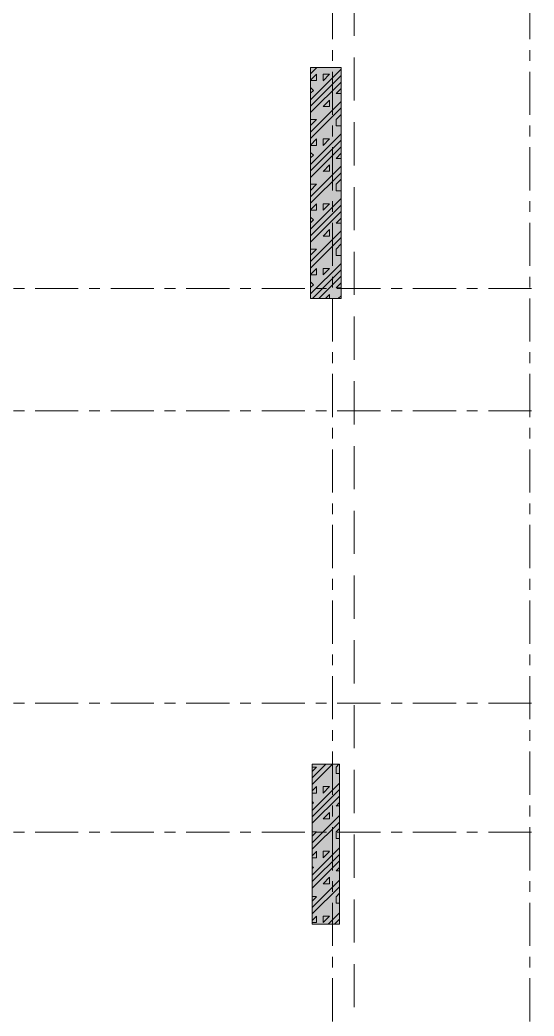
# Model space of a CAD drawing. Header units: millimetres. Extents: x -23040 to 110735, y -14554 to 50786.
# Drawn here: x 12400 to 19964, y 22247 to 36898 of the extents above; entities that cross this region are included whole.
import ezdxf

# ---------------------------------------------------------------- set-up
doc = ezdxf.new("R2010")
doc.units = ezdxf.units.MM
doc.linetypes.add('Grid Line', pattern=[22.225, 12.7, -3.175, 3.175, -3.175])
doc.linetypes.add('HIDDEN2', pattern=[4.7625, 3.175, -1.5875])
for name, color, linetype, lineweight in [('KI-HIEU-1', 151, 'Continuous', 9), ('NET CAT', 3, 'Continuous', 5), ('TRUC', 225, 'Continuous', 5)]:
    doc.layers.add(name, color=color, linetype=linetype, lineweight=lineweight)
pattern_1 = [(45, (95.25, 0), (-476.246, 476.246), []), (45, (190.5, 0), (-476.246, 476.246), []), (45, (0, 0), (-476.246, 476.246), []), (45, (476.25, 0), (-476.246, 476.246), []), (45, (571.5, 0), (-476.246, 476.246), []), (0, (381, 95.25), (0, 952.5), [95.25, -857.25]), (0, (476.25, 190.5), (0, 952.5), [95.25, -857.25]), (45, (381, 95.25), (0, 952.491), [134.683, -1212.342]), (45, (476.25, 95.25), (0, 952.491), [134.683, -1212.342]), (0, (381, 95.25), (0, 952.5), [95.25, -857.25]), (90, (-95.25, 95.25), (-952.5, 6e-14), [95.25, -857.25]), (90, (0, 95.25), (-952.5, 6e-14), [190.5, -762]), (45, (-95.25, 190.5), (0, 952.491), [134.683, -1212.342]), (90, (762, 381), (-952.5, 6e-14), [95.25, -857.25]), (0, (666.75, 381), (0, 952.5), [95.25, -857.25]), (45, (666.75, 381), (0, 952.491), [134.683, -1212.342]), (0, (857.25, 95.25), (0, 952.5), [95.25, -857.25]), (0, (857.25, 571.5), (0, 952.5), [95.25, -857.25]), (90, (1047.75, 666.75), (-952.5, 6e-14), [95.25, -857.25]), (45, (857.25, 571.5), (0, 952.491), [269.367, -1077.66]), (45, (952.5, 571.5), (0, 952.491), [134.683, -1212.342]), (45, (1143, 762), (0, 952.491), [134.683, -1212.342]), (0, (1143, 857.25), (0, 952.5), [95.25, -857.25]), (90, (1143, 762), (-952.5, 6e-14), [95.25, -857.25]), (0, (476.25, 762), (0, 952.5), [95.25, -857.25]), (0, (666.75, 857.25), (0, 952.5), [95.25, -857.25]), (90, (571.5, 762), (-952.5, 6e-14), [95.25, -857.25]), (90, (666.75, 762), (-952.5, 6e-14), [95.25, -857.25]), (45, (476.25, 762), (0, 952.491), [134.684, -1212.342]), (45, (666.75, 762), (0, 952.491), [134.684, -1212.342]), (135, (119, 214.8), (-952.491, 6e-14), [134.683, -1212.342]), (135, (238.1, 333.4), (-952.491, 6e-14), [134.683, -1212.342]), (135, (309.56, 404.8), (-952.491, 6e-14), [134.683, -1212.342]), (135, (333.4, 428.6), (-952.491, 6e-14), [134.683, -1212.342]), (135, (381, 476.25), (-952.491, 6e-14), [134.684, -1212.342]), (135, (404.8, 500.06), (-952.491, 6e-14), [134.683, -1212.342]), (135, (476.25, 571.5), (-952.491, 6e-14), [134.684, -1212.342]), (135, (523.9, 619.1), (-952.491, 6e-14), [134.684, -1212.342]), (45, (119, 214.8), (0, 952.491), [95.25, -1251.775]), (45, (238.1, 333.4), (0, 952.491), [67.36, -1279.665]), (45, (404.8, 500.06), (0, 952.491), [67.36, -1279.665]), (45, (309.56, 595.3), (0, 952.491), [67.36, -1279.665]), (45, (476.25, 571.5), (0, 952.491), [67.36, -1279.665]), (45, (381, 666.75), (0, 952.491), [67.36, -1279.665]), (0, (24.2, 309.5), (0, 952.5), [190.043, -762.457]), (0, (238.1, 523.9), (0, 952.5), [95.25, -857.25])]

# ---------------------------------------------------------------- blocks, each defined once
blk = doc.blocks.new('ALC1807-ASCENT PLAZA-KET CAU 1_rvt-1-MẶT BẰNG HẦM 1')
at = {"layer": 'NET CAT'}
for points in [[(17126, 32800), (17126, 36200), (16676, 36200), (16676, 32800)], [(17101, 23600), (17101, 25950), (16701, 25950), (16701, 23600)]]:
    blk.add_hatch(color=256, dxfattribs=at).paths.add_polyline_path(points, flags=0)
at = {"layer": 'NET CAT', "lineweight": 13}
for p, q in [((17126, 36200), (16676, 36200)), ((16676, 36200), (16676, 32800)), ((17126, 32800), (17126, 36200)), ((16676, 32800), (17126, 32800)), ((16701, 25950), (16701, 23600)), ((17101, 25950), (16701, 25950)), ((17101, 23600), (17101, 25950)), ((16701, 23600), (17101, 23600))]:
    blk.add_line(p, q, dxfattribs=at)

msp = doc.modelspace()

# ---------------------------------------------------------------- hatches: boundary and pattern name
at = {"layer": 'NET CAT'}
h = msp.add_hatch(dxfattribs=at)
h.set_pattern_fill('FP_1', color=256, style=0, pattern_type=2)
h.set_pattern_definition(pattern_1)
h.paths.add_polyline_path([(16675.5, 32799.9), (17125.5, 32799.9), (17125.5, 36199.9), (16675.5, 36199.9)], flags=0)
h = msp.add_hatch(dxfattribs=at)
h.set_pattern_fill('FP_1', color=256, style=0, pattern_type=2)
h.set_pattern_definition(pattern_1)
h.paths.add_polyline_path([(17100.5, 23599.9), (17100.5, 25949.9), (16700.5, 25949.9), (16700.5, 23599.9), (17075.5, 23599.9)], flags=0)

# ---------------------------------------------------------------- linework, layer by layer
at = {"layer": 'KI-HIEU-1', "linetype": 'HIDDEN2', "ltscale": 200}
msp.add_line((17315.5, -10961.4), (17315.5, 47719.9), dxfattribs=at)
at = {"layer": 'NET CAT', "lineweight": 13}
for p, q in [((16700.5, 36199.9), (16675.5, 36199.9)), ((16675.5, 36199.9), (16675.5, 32799.9)), ((17100.5, 36199.9), (16700.5, 36199.9)), ((17125.5, 36199.9), (17100.5, 36199.9)), ((17125.5, 32799.9), (17125.5, 36199.9)), ((16675.5, 32799.9), (16700.5, 32799.9)), ((16700.5, 32799.9), (17100.5, 32799.9)), ((17100.5, 32799.9), (17125.5, 32799.9)), ((16700.5, 25949.9), (16700.5, 23599.9)), ((16725.5, 25949.9), (16700.5, 25949.9)), ((17075.5, 25949.9), (16725.5, 25949.9)), ((17100.5, 25949.9), (17075.5, 25949.9)), ((17100.5, 23599.9), (17100.5, 25949.9)), ((16700.5, 23599.9), (17100.5, 23599.9))]:
    msp.add_line(p, q, dxfattribs=at)
at = {"layer": 'TRUC', "linetype": 'Grid Line', "ltscale": 50}
for p, q in [((17000.5, 47249.9), (17000.5, -7610.1)), ((19900.5, 47249.9), (19900.5, -7610.1)), ((48819.1, 32949.9), (-15192.4, 32949.9)), ((48819.1, 31149.9), (-17507, 31149.9)), ((48819.1, 26849.9), (-15192.4, 26849.9)), ((48819.1, 24949.9), (-17507, 24949.9))]:
    msp.add_line(p, q, dxfattribs=at)

# ---------------------------------------------------------------- block references
at = {"lineweight": 5}
msp.add_blockref('ALC1807-ASCENT PLAZA-KET CAU 1_rvt-1-MẶT BẰNG HẦM 1', (0, 0), dxfattribs=at)

doc.saveas('drawing.dxf')
